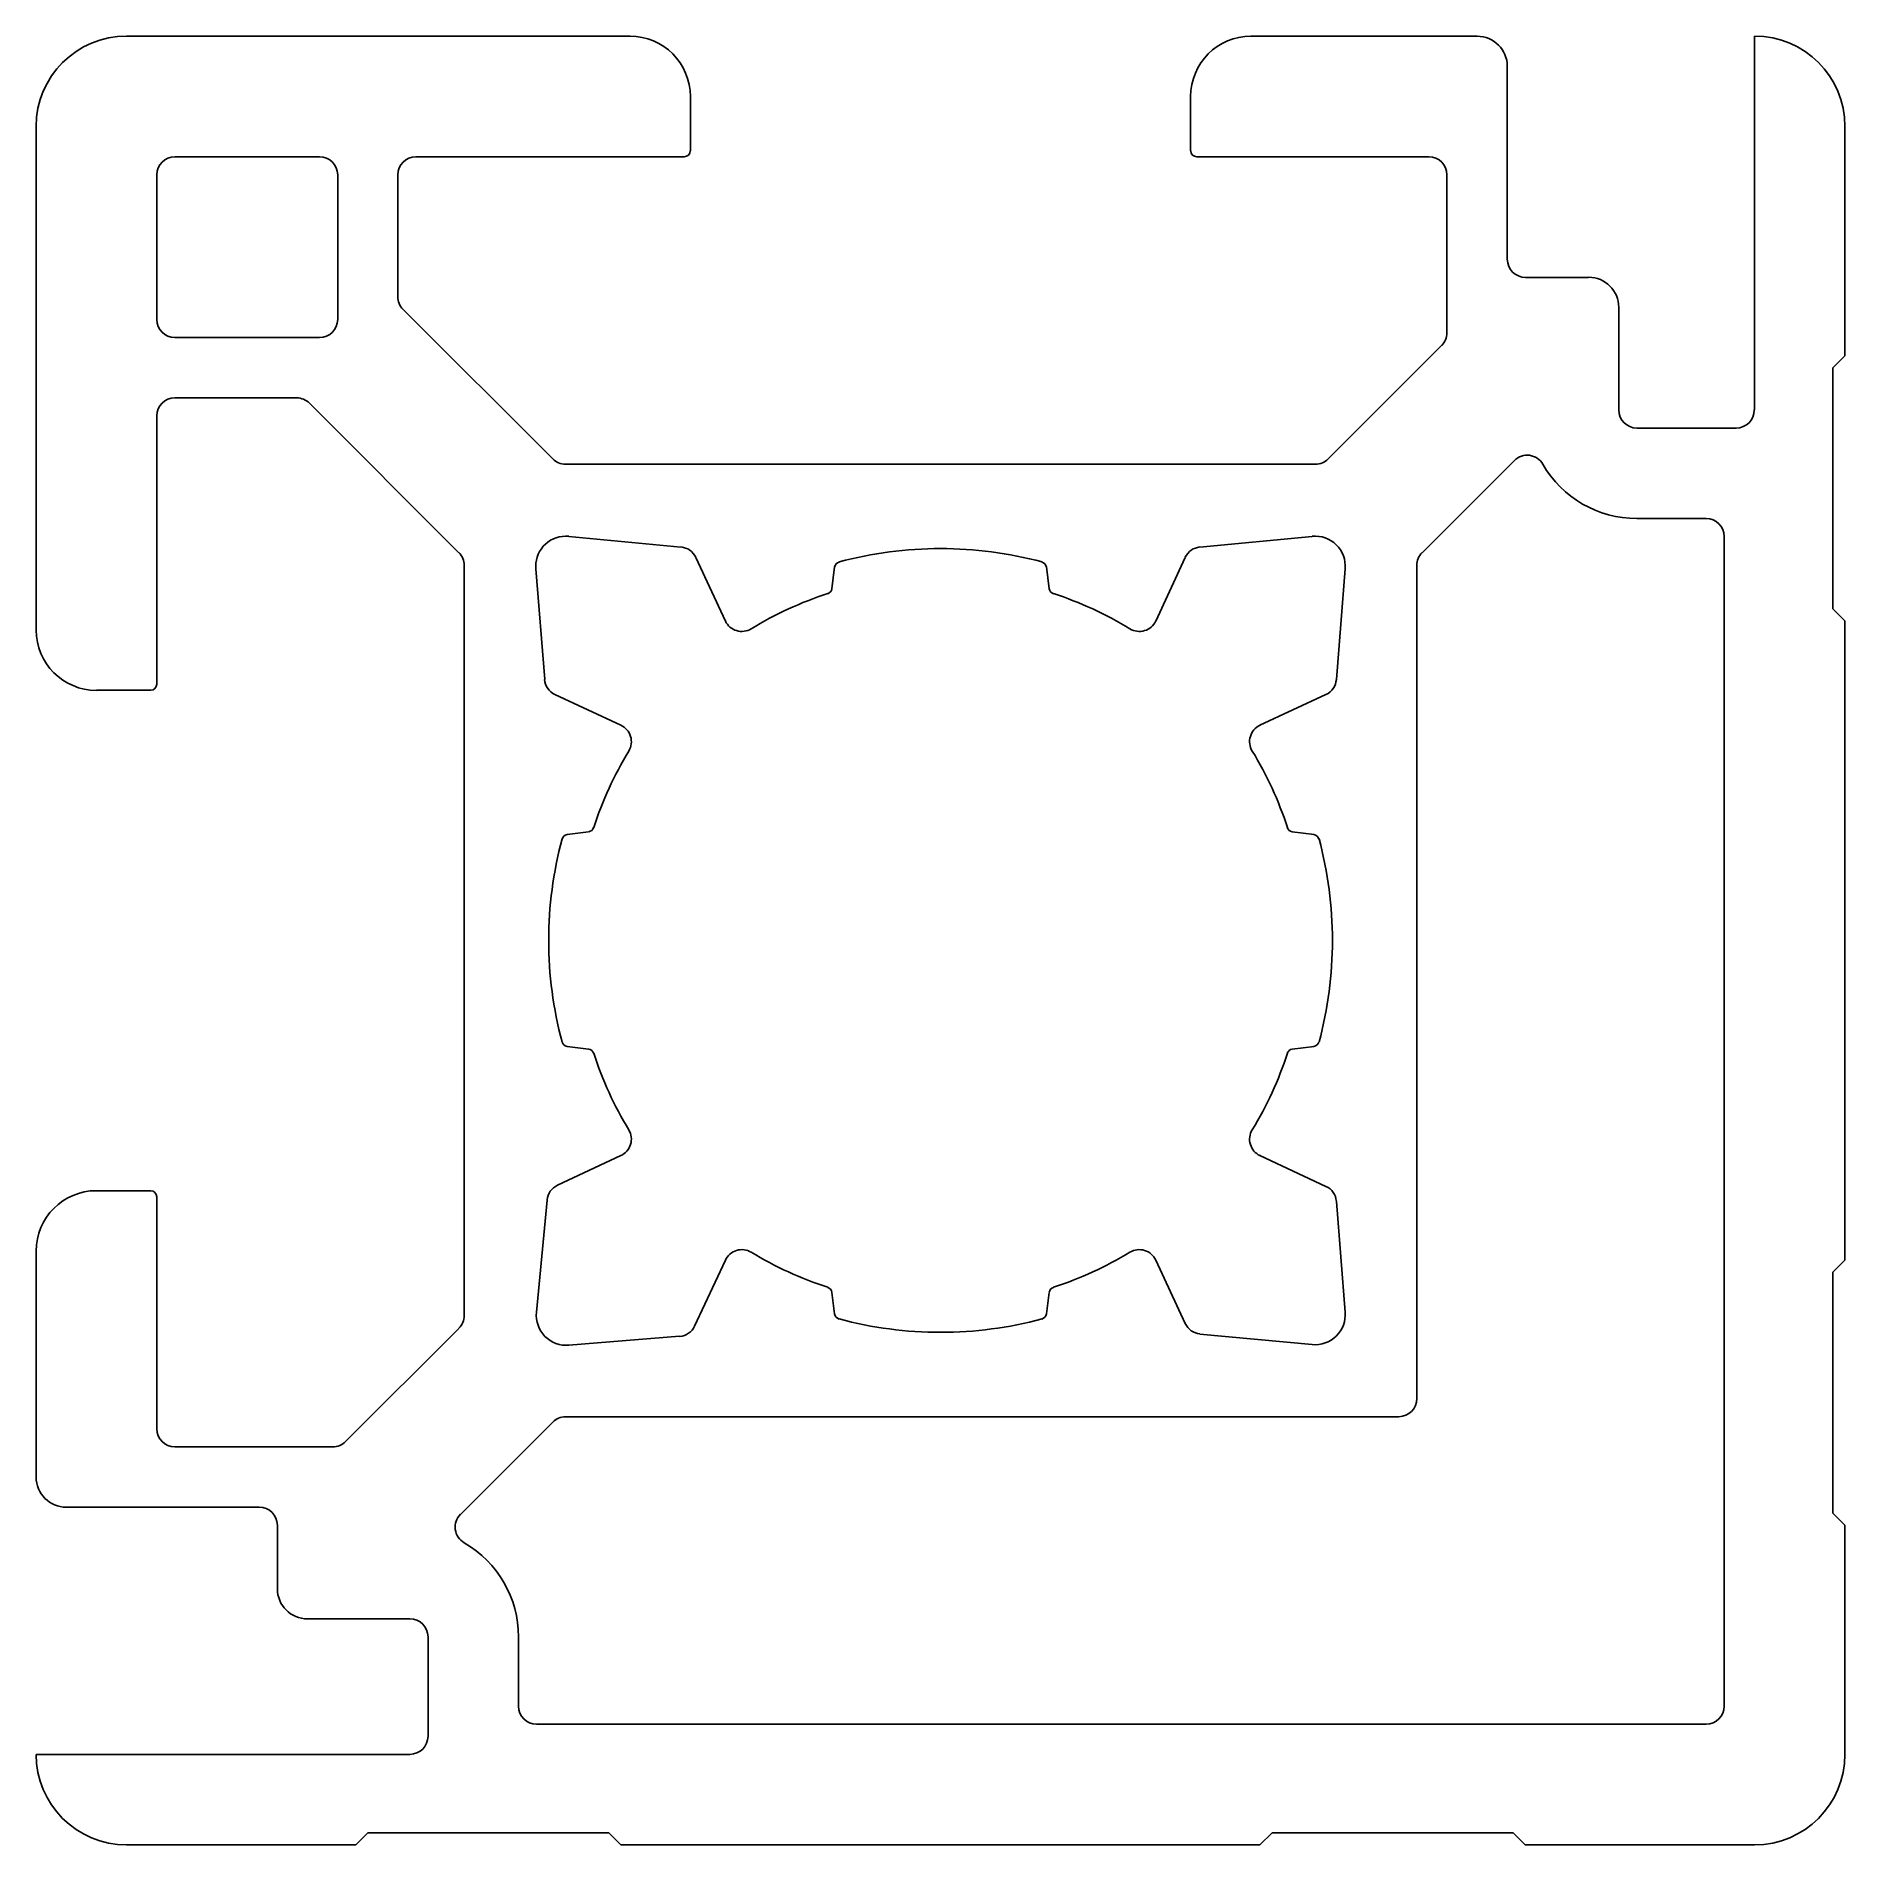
# Model space of a CAD drawing. Header units: inches. Extents: x 59709 to 60890, y 22471 to 23652.
import ezdxf

# ---------------------------------------------------------------- set-up
doc = ezdxf.new("R2010")
doc.units = ezdxf.units.IN
doc.header["$MEASUREMENT"] = 0

msp = doc.modelspace()

# ---------------------------------------------------------------- linework, layer by layer
at = {"color": 7, "linetype": 'Continuous', "lineweight": 25}
for p, q in [((60096.3, 23651.9), (59767.6, 23651.9)), ((60649.5, 23651.9), (60501.8, 23651.9)), ((60830.6, 23651.9), (60830.6, 23407.8)), ((60669.1, 23506.2), (60669.1, 23632.2)), ((60135.7, 23577.1), (60135.7, 23612.5)), ((60462.4, 23612.5), (60462.4, 23577.1)), ((59708.5, 23592.9), (59708.5, 23264.1)), ((60889.6, 23443.2), (60889.6, 23592.9)), ((59893.6, 23573.2), (59799.1, 23573.2)), ((59956.5, 23573.2), (60131.7, 23573.2)), ((60466.4, 23573.2), (60618, 23573.2)), ((59787.3, 23561.4), (59787.3, 23466.9)), ((59905.4, 23466.9), (59905.4, 23561.4)), ((59944.7, 23481.8), (59944.7, 23561.4)), ((60629.8, 23561.4), (60629.8, 23458.2)), ((60722.3, 23494.4), (60681, 23494.4)), ((60045.8, 23375.9), (59948.2, 23473.5)), ((60742, 23407.8), (60742, 23474.8)), ((59799.1, 23455.1), (59893.6, 23455.1)), ((60626.3, 23449.9), (60552.3, 23375.9)), ((60881.7, 23435.4), (60889.6, 23443.2)), ((60881.7, 23277.9), (60881.7, 23435.4)), ((59799.1, 23415.7), (59878.6, 23415.7)), ((59886.9, 23412.2), (59984.6, 23314.6)), ((59787.3, 23228.7), (59787.3, 23403.9)), ((60818.7, 23396), (60753.8, 23396)), ((60673.8, 23374.9), (60613.5, 23314.6)), ((60543.9, 23372.4), (60054.2, 23372.4)), ((60799.1, 23337), (60753.8, 23337)), ((60129.6, 23318.3), (60056.3, 23325.3)), ((60541.8, 23325.3), (60468.5, 23318.3)), ((60810.9, 22561.4), (60810.9, 23325.1)), ((59988, 23306.3), (59988, 23061.4)), ((60034.8, 23304.1), (60040.6, 23231.7)), ((60158.6, 23270), (60139.2, 23311.5)), ((60229.9, 23305.3), (60228.1, 23291.1)), ((60370.1, 23291.1), (60368.2, 23305.3)), ((60458.9, 23311.5), (60439.6, 23270)), ((60557.6, 23231.7), (60563.3, 23304.1)), ((60610.1, 23306.3), (60610.1, 22762.2)), ((60889.6, 23270.1), (60881.7, 23277.9)), ((60889.6, 22852.7), (60889.6, 23270.1)), ((59747.9, 23224.8), (59783.3, 23224.8)), ((60047.3, 23222), (60090.4, 23201.9)), ((60507.7, 23201.9), (60550.8, 23222)), ((60069.3, 23132.4), (60055.2, 23130.5)), ((60543, 23130.5), (60528.8, 23132.4)), ((59988, 23061.4), (59988, 22816.5)), ((60055.2, 22992.2), (60069.3, 22990.4)), ((60528.8, 22990.4), (60543, 22992.2)), ((60090.4, 22920.9), (60048.9, 22901.5)), ((60550.8, 22900.8), (60507.7, 22920.9)), ((59783.3, 22898), (59747.9, 22898)), ((59787.3, 22742.5), (59787.3, 22894)), ((60042.1, 22891.9), (60035.2, 22818.6)), ((60563.3, 22818.6), (60557.6, 22891)), ((59708.5, 22858.6), (59708.5, 22711)), ((60138.5, 22809.6), (60158.6, 22852.7)), ((60439.6, 22852.7), (60458.9, 22811.2)), ((60881.7, 22844.8), (60889.6, 22852.7)), ((60881.7, 22687.4), (60881.7, 22844.8)), ((60228.1, 22831.6), (60229.9, 22817.5)), ((60368.2, 22817.5), (60370.1, 22831.6)), ((59984.6, 22808.1), (59910.6, 22734.1)), ((60056.3, 22797.1), (60128.7, 22802.9)), ((60468.5, 22804.4), (60541.8, 22797.5)), ((60299.1, 22750.3), (60054.2, 22750.3)), ((60598.3, 22750.3), (60299.1, 22750.3)), ((60045.8, 22746.9), (59985.6, 22686.6)), ((59902.2, 22730.7), (59799.1, 22730.7)), ((59728.2, 22691.3), (59854.2, 22691.3)), ((59866, 22679.5), (59866, 22638.1)), ((60889.6, 22679.5), (60881.7, 22687.4)), ((60889.6, 22529.9), (60889.6, 22679.5)), ((59885.7, 22618.5), (59952.6, 22618.5)), ((59964.4, 22606.6), (59964.4, 22541.7)), ((60023.5, 22606.6), (60023.5, 22561.4)), ((60035.3, 22549.6), (60799.1, 22549.6)), ((59952.6, 22529.9), (59708.5, 22529.9)), ((59917.2, 22470.8), (59925.1, 22478.7)), ((59925.1, 22478.7), (60082.5, 22478.7)), ((60082.5, 22478.7), (60090.4, 22470.8)), ((60507.7, 22470.8), (60515.6, 22478.7)), ((60515.6, 22478.7), (60673, 22478.7)), ((60673, 22478.7), (60680.9, 22470.8)), ((59767.6, 22470.8), (59917.2, 22470.8)), ((60090.4, 22470.8), (60507.7, 22470.8)), ((60680.9, 22470.8), (60830.6, 22470.8))]:
    msp.add_line(p, q, dxfattribs=at)
for centre, radius, start, end in [((59767.6, 23592.9), 59.1, 90, 180), ((60096.3, 23612.5), 39.4, 0, 90), ((60501.8, 23612.5), 39.4, 90, 180), ((60649.5, 23632.2), 19.7, 0, 90), ((60830.6, 23592.9), 59.1, 360, 90), ((60131.7, 23577.1), 3.94, 270, 0), ((60466.4, 23577.1), 3.94, 180, 270), ((59799.1, 23561.4), 11.8, 90, 180), ((59893.6, 23561.4), 11.8, 360, 90), ((59956.5, 23561.4), 11.8, 90, 180), ((60618, 23561.4), 11.8, 0, 90), ((60681, 23506.2), 11.8, 180, 270), ((60722.3, 23474.8), 19.7, 360, 90), ((59956.5, 23481.8), 11.8, 180, 225), ((59799.1, 23466.9), 11.8, 180, 270), ((59893.6, 23466.9), 11.8, 270, 360), ((60618, 23458.2), 11.8, 315, 0), ((59799.1, 23403.9), 11.8, 90, 180), ((59878.6, 23403.9), 11.8, 45, 90), ((60753.8, 23407.8), 11.8, 180, 270), ((60818.7, 23407.8), 11.8, 270, 0), ((60054.2, 23384.2), 11.8, 225, 270), ((60543.9, 23384.2), 11.8, 270, 315), ((60682.2, 23366.5), 11.8, 29.9711, 135), ((60753.8, 23407.8), 70.9, 209.9711, 270), ((60799.1, 23325.1), 11.8, 360, 90), ((60054.4, 23305.7), 19.7, 84.5848, 180), ((60128.5, 23306.6), 11.8, 25, 84.5848), ((60299.1, 23061.4), 255.9, 74.9945, 105.0055), ((60469.6, 23306.6), 11.8, 95.4152, 155), ((60543.7, 23305.7), 19.7, 355.4627, 95.4152), ((59976.2, 23306.3), 11.8, 0, 45), ((60054.4, 23305.7), 19.7, 180, 184.5373), ((60233.8, 23304.7), 3.94, 105.0055, 172.5), ((60364.3, 23304.7), 3.94, 7.5, 74.9945), ((60621.9, 23306.3), 11.8, 135, 180), ((60299.1, 23061.4), 238.2, 108.0216, 121.2802), ((60224.2, 23291.6), 3.94, 288.0216, 352.5), ((60374, 23291.6), 3.94, 187.5, 251.9784), ((60299.1, 23061.4), 238.2, 58.7198, 71.9784), ((60169.3, 23275), 11.8, 205, 301.2802), ((60428.9, 23275), 11.8, 238.7198, 335), ((59747.9, 23264.1), 39.4, 180, 270), ((59783.3, 23228.7), 3.94, 270, 360), ((60052.3, 23232.7), 11.8, 184.5373, 245), ((60545.8, 23232.7), 11.8, 295, 355.4627), ((60085.4, 23191.2), 11.8, 328.7198, 65), ((60512.7, 23191.2), 11.8, 115, 211.2802), ((60299.1, 23061.4), 238.2, 148.7198, 161.9784), ((60299.1, 23061.4), 238.2, 18.0216, 31.2802), ((60299.1, 23061.4), 255.9, 164.9945, 195.0055), ((60055.7, 23126.6), 3.94, 97.5, 164.9945), ((60068.8, 23136.3), 3.94, 277.5, 341.9784), ((60529.3, 23136.3), 3.94, 198.0216, 262.5), ((60542.4, 23126.6), 3.94, 15.0055, 82.5), ((60299.1, 23061.4), 255.9, 344.9945, 15.0055), ((60055.7, 22996.1), 3.94, 195.0055, 262.5), ((60068.8, 22986.5), 3.94, 18.0216, 82.5), ((60299.1, 23061.4), 238.2, 198.0216, 211.2802), ((60299.1, 23061.4), 238.2, 328.7198, 341.9784), ((60529.3, 22986.5), 3.94, 97.5, 161.9784), ((60542.4, 22996.1), 3.94, 277.5, 344.9945), ((60085.4, 22931.6), 11.8, 295, 31.2802), ((60512.7, 22931.6), 11.8, 148.7198, 245), ((59747.9, 22858.6), 39.4, 90, 180), ((59783.3, 22894), 3.94, 0, 90), ((60053.9, 22890.8), 11.8, 115, 174.5848), ((60545.8, 22890.1), 11.8, 4.5373, 65), ((60169.3, 22847.7), 11.8, 58.7198, 155), ((60299.1, 23061.4), 238.2, 238.7198, 251.9784), ((60299.1, 23061.4), 238.2, 288.0216, 301.2802), ((60428.9, 22847.7), 11.8, 25, 121.2802), ((60224.2, 22831.1), 3.94, 7.5, 71.9784), ((60374, 22831.1), 3.94, 108.0216, 172.5), ((59976.2, 22816.5), 11.8, 315, 0), ((60054.8, 22816.7), 19.7, 174.5848, 274.5373), ((60127.8, 22814.6), 11.8, 274.5373, 335), ((60233.8, 22818), 3.94, 187.5, 254.9945), ((60299.1, 23061.4), 255.9, 254.9945, 285.0055), ((60364.3, 22818), 3.94, 285.0055, 352.5), ((60469.6, 22816.2), 11.8, 205, 264.5848), ((60543.7, 22817.1), 19.7, 264.5848, 4.5373), ((60598.3, 22762.2), 11.8, 270, 0), ((60054.2, 22738.5), 11.8, 90, 135), ((59799.1, 22742.5), 11.8, 180, 270), ((59902.2, 22742.5), 11.8, 270, 315), ((59728.2, 22711), 19.7, 180, 270), ((59854.2, 22679.5), 11.8, 0, 90), ((59993.9, 22678.3), 11.8, 135, 240.0289), ((59952.6, 22606.6), 70.9, 0, 60.0289), ((59885.7, 22638.1), 19.7, 180, 270), ((59952.6, 22606.6), 11.8, 360, 90), ((60035.3, 22561.4), 11.8, 180, 270), ((60799.1, 22561.4), 11.8, 270, 0), ((59952.6, 22541.7), 11.8, 270, 0), ((59767.6, 22529.9), 59.1, 180, 270), ((60830.6, 22529.9), 59.1, 270, 0)]:
    msp.add_arc(centre, radius, start, end, dxfattribs=at)

doc.saveas('drawing.dxf')
